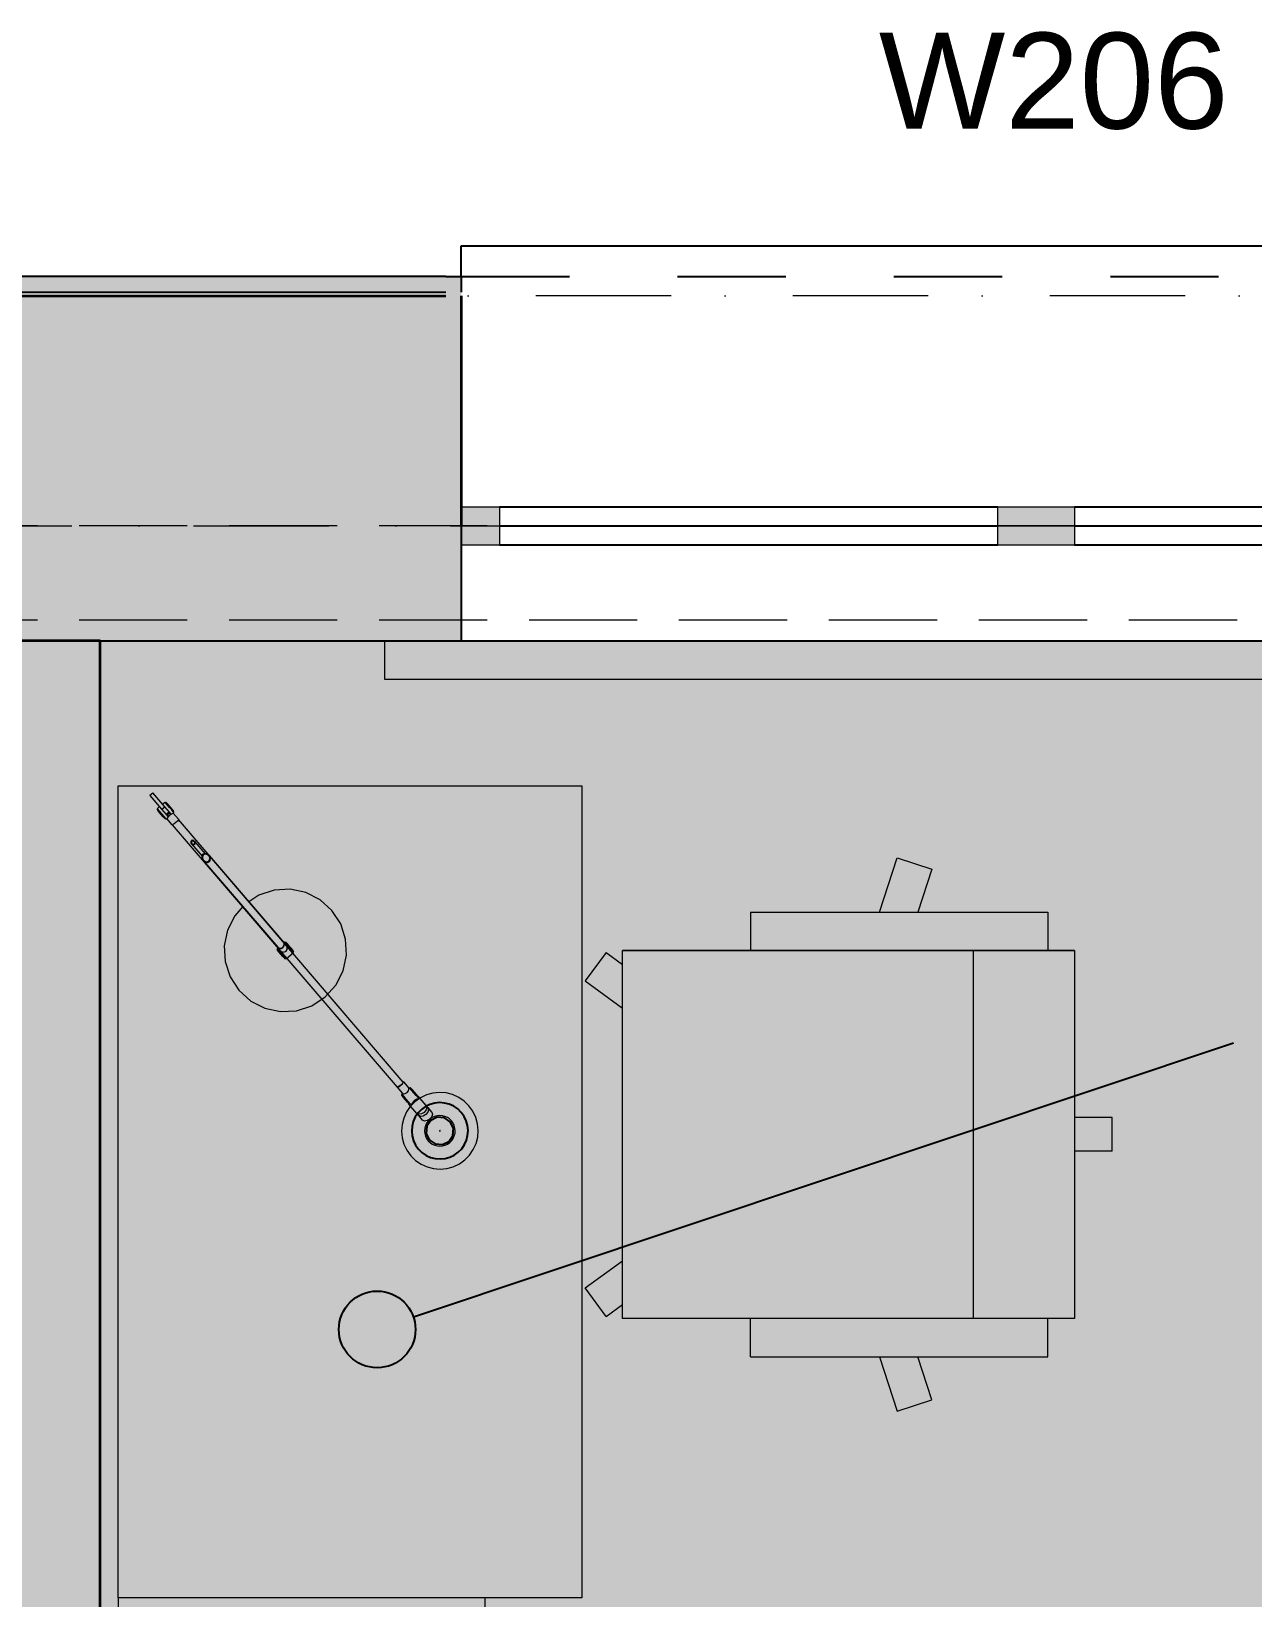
# Model space of a CAD drawing. Header units: millimetres. Extents: x -14278 to 97203, y -22378 to 34603.
# Drawn here: x 79927 to 81520, y 8414 to 10457 of the extents above; entities that cross this region are included whole.
import ezdxf
from ezdxf.enums import TextEntityAlignment as Align

# ---------------------------------------------------------------- set-up
doc = ezdxf.new("R2010")
doc.units = ezdxf.units.MM
doc.header["$MEASUREMENT"] = 0
for name, pattern in [('Dashed', [282.222223, 141.111112, -141.111112]), ('Dot & Dashed', [335.138881, 176.388884, -88.194442, 0, -70.555556]), ('Hidden Line', [195.611112, 141.111112, -54.5])]:
    doc.linetypes.add(name, pattern=pattern)
for name, color, linetype in [('A-Zz_20_10_90-T_TextWindow', 7, 'Continuous'), ('NewA-Ee_25_10-M_WallsExternal', 7, 'Continuous'), ('NewA-Ee_25_10-M_WallsInternal', 7, 'Continuous'), ('NewA-Ee_30_10-M_Roofs', 7, 'Continuous'), ('NewA-Ee_30_40-M_Floors', 7, 'Continuous'), ('NewA-Ee_40_20-M_GeneralFFAndEInternalFixed', 7, 'Continuous'), ('NewA-Ee_40_20-M_GeneralFFAndEInternalMovable', 7, 'Continuous'), ('NewA-SL-M_SpacesInternal', 7, 'Continuous'), ('NewA-Ss_30_25-M_CeilingAndSoffitSystems', 7, 'Continuous'), ('NewA-Zz_20_10_90-T_TextFFEInternal', 7, 'Continuous'), ('NewA-Zz_35_40_80-M_GridStructural', 7, 'Continuous'), ('NewA-Zz_50_90_00-M_GrossInternal', 7, 'Continuous'), ('NewA-Zz_60_50_90-P_VoidOpening', 7, 'Continuous')]:
    doc.layers.add(name, color=color, linetype=linetype)
doc.styles.add('GENERATED_STYLE_1', font='')
doc.styles.get('GENERATED_STYLE_1').set_extended_font_data('Arial')

# ---------------------------------------------------------------- blocks, each defined once
blk = doc.blocks.new('Slab_29_2', base_point=(87898, 1112.3))
at = {"layer": 'NewA-Ee_30_40-M_Floors', "linetype": 'Continuous', "lineweight": 13}
blk.add_hatch(color=254, dxfattribs=at).paths.add_polyline_path([(87898, 1112.3), (87898, 7409.5), (90347.7, 7409.5), (90347.7, 9661.5), (55798.3, 9661.5), (55798.3, 1112.3)])
at = {"layer": 'NewA-Ee_30_40-M_Floors', "color": 6, "linetype": 'Continuous', "lineweight": 13, "flags": 128}
blk.add_lwpolyline([(87898, 1112.3), (55798.3, 1112.3), (55798.3, 9661.5), (90347.7, 9661.5), (90347.7, 7409.5), (87898, 7409.5)], close=True, dxfattribs=at)
blk = doc.blocks.new('BEDROOM_213_35_2', base_point=(82303.9, 9126.8))
at = {"layer": 'NewA-SL-M_SpacesInternal', "color": 253, "linetype": 'Continuous', "lineweight": 13}
for p, q in [((80017.1, 9661.5), (80017.1, 5859.4)), ((83845, 9661.5), (80017.1, 9661.5))]:
    blk.add_line(p, q, dxfattribs=at)
at = {"layer": 'NewA-SL-M_SpacesInternal', "color": 5, "lineweight": 70, "style": 'GENERATED_STYLE_1'}
for tag, height, p in [('ROOM_NAME', 200, (82303.9, 9434.6)), ('ROOM_NUMBER', 150, (82303.9, 9131.8)), ('adj_text', 150, (82303.9, 8896.1))]:
    blk.add_attdef(tag, text='', height=height, dxfattribs=at).set_placement(p, align=Align.TOP_CENTER)
blk = doc.blocks.new('Slab_44_2', base_point=(80017.1, 9661.5))
at = {"layer": 'NewA-Ss_30_25-M_CeilingAndSoffitSystems', "linetype": 'Continuous', "lineweight": 0}
blk.add_hatch(color=255, dxfattribs=at).paths.add_polyline_path([(80017.1, 9661.5), (80017.1, 5658.2), (80843.6, 5658.2), (80843.6, 2707.2), (82077.4, 2707.2), (82077.4, 5658.2), (83845, 5658.2), (83845, 9661.5)])
at = {"layer": 'NewA-Ss_30_25-M_CeilingAndSoffitSystems', "color": 6, "linetype": 'Continuous', "lineweight": 13, "flags": 128}
blk.add_lwpolyline([(80017.1, 9661.5), (80017.1, 5658.2), (80843.6, 5658.2), (80843.6, 2707.2), (82077.4, 2707.2), (82077.4, 5658.2), (83845, 5658.2), (83845, 9661.5)], close=True, dxfattribs=at)
blk = doc.blocks.new('Double Window 19_2')
at = {"layer": 'NewA-Ee_25_10-M_WallsExternal', "linetype": 'Continuous', "lineweight": 13}
for points in [[(-750, 0), (-750, -50), (-700, -50), (-700, 0)], [(0, -50), (0, 0), (-50, 0), (-50, -50)], [(0, 0), (0, -50), (50, -50), (50, 0)], [(750, -50), (750, 0), (700, 0), (700, -50)]]:
    blk.add_hatch(color=104, dxfattribs=at).paths.add_polyline_path(points)
at = {"layer": 'NewA-Ee_25_10-M_WallsExternal', "linetype": 'Continuous'}
for p, q in [((-750, 300), (-750, 340)), ((-750, 340), (750, 340)), ((750, 340), (750, 300)), ((-700, 0), (-50, 0)), ((50, 0), (700, 0)), ((-750, -24.9), (-750, -50)), ((-700, -25), (-50, -25)), ((50, -25), (700, -25)), ((750, -24.9), (750, -50)), ((-50, -50), (-700, -50)), ((700, -50), (50, -50)), ((-750, -175.2), (750, -175.2))]:
    blk.add_line(p, q, dxfattribs=at)
at = {"layer": 'NewA-Ee_25_10-M_WallsExternal', "linetype": 'Dashed'}
blk.add_line((-750, 300), (750, 300), dxfattribs=at)
at = {"layer": 'NewA-Ee_25_10-M_WallsExternal', "color": 24, "linetype": 'Continuous', "lineweight": 13}
for p, q in [((-750, 0), (-700, 0)), ((-700, 0), (-700, -50)), ((-50, -50), (-50, 0)), ((-50, 0), (0, 0)), ((0, 0), (50, 0)), ((50, 0), (50, -50)), ((700, -50), (700, 0)), ((700, 0), (750, 0)), ((-700, -50), (-750, -50)), ((0, -50), (-50, -50)), ((50, -50), (0, -50)), ((750, -50), (700, -50))]:
    blk.add_line(p, q, dxfattribs=at)
at = {"layer": 'NewA-Ee_25_10-M_WallsExternal', "color": 92, "linetype": 'Continuous', "lineweight": 35}
for p, q in [((-750, 0), (-750, -24.9)), ((750, 0), (750, -24.9))]:
    blk.add_line(p, q, dxfattribs=at)
blk = doc.blocks.new('Wall_67_2', base_point=(55648, 9811.8))
at = {"layer": 'NewA-Ee_25_10-M_WallsExternal', "linetype": 'Continuous', "lineweight": 13}
for points in [[(79388.1, 10116.6), (80467.9, 10116.6), (80467.9, 10136.7), (79388.1, 10136.7)], [(80467.9, 10136.7), (80467.9, 9836.7), (80488, 9836.7), (80488, 10136.7)], [(79368, 9836.7), (79368, 9811.8), (80488, 9811.8), (80488, 9836.7), (80467.9, 9836.7), (80467.9, 10111.8), (79388.1, 10111.8), (79388.1, 9836.7)], [(79368, 9786.7), (79381, 9786.7), (79381, 9741.4), (80475, 9741.4), (80475, 9786.7), (80488, 9786.7), (80488, 9811.8), (79368, 9811.8)], [(80475, 9661.5), (80488, 9661.5), (80488, 9786.7), (80475, 9786.7)], [(79381, 9741.4), (79381, 9677.9), (80475, 9677.9), (80475, 9741.4)], [(80475, 9677.9), (79381, 9677.9), (79381, 9661.5), (80475, 9661.5)]]:
    blk.add_hatch(color=6, dxfattribs=at).paths.add_polyline_path(points)
at = {"layer": 'NewA-Ee_25_10-M_WallsExternal', "linetype": 'Continuous'}
for p, q in [((80467.9, 10136.7), (80488, 10136.7)), ((80488, 10136.7), (80488, 10116.6)), ((79388.1, 10116.6), (80467.9, 10116.6)), ((80488, 9811.8), (80488, 9786.7)), ((80488, 9786.7), (80488, 9741.4)), ((80488, 9741.4), (80488, 9677.9)), ((80488, 9677.9), (80488, 9661.5)), ((80475, 9661.5), (80488, 9661.5))]:
    blk.add_line(p, q, dxfattribs=at)
at = {"layer": 'NewA-Ee_25_10-M_WallsExternal', "color": 92, "linetype": 'Continuous', "lineweight": 35}
for p, q in [((79388.1, 10111.8), (80467.9, 10111.8)), ((80488, 10111.8), (80488, 9836.7)), ((80488, 9836.7), (80488, 9811.8))]:
    blk.add_line(p, q, dxfattribs=at)
at = {"layer": 'NewA-Ee_25_10-M_WallsExternal', "linetype": 'Continuous', "flags": 128}
for points in [[(80467.9, 10136.7), (79388.1, 10136.7)], [(79381, 9661.5), (80475, 9661.5)]]:
    blk.add_lwpolyline(points, dxfattribs=at)
at = {"layer": 'NewA-Ee_25_10-M_WallsExternal', "linetype": 'Continuous', "zscale": 1000}
blk.add_blockref('Double Window 19_2', (81238, 9836.7), dxfattribs=at)
blk = doc.blocks.new('Wall_76_2', base_point=(79867.1, 9661.5))
at = {"layer": 'NewA-Ee_25_10-M_WallsInternal', "linetype": 'Continuous', "lineweight": 13}
blk.add_hatch(color=6, dxfattribs=at).paths.add_polyline_path([(79867.1, 5859.4), (80017.1, 5859.4), (80017.1, 9661.5), (79867.1, 9661.5)])
at = {"layer": 'NewA-Ee_25_10-M_WallsInternal', "color": 92, "linetype": 'Continuous', "lineweight": 35, "flags": 128}
for points in [[(80017.1, 9661.5), (79867.1, 9661.5)], [(80017.1, 5859.4), (80017.1, 9661.5)]]:
    blk.add_lwpolyline(points, dxfattribs=at)
blk = doc.blocks.new('Morph_22_2', base_point=(55648, -5438.2))
at = {"layer": 'NewA-Ee_40_20-M_GeneralFFAndEInternalMovable', "linetype": 'Continuous'}
for p, q in [((80136.2, 9400.7), (80135.5, 9399.6)), ((80135.5, 9399.6), (80135.5, 9398.2)), ((80135.5, 9398.2), (80136.2, 9396.9)), ((80137.4, 9401.2), (80136.2, 9400.7)), ((80138.8, 9401), (80137.4, 9401.2)), ((80140, 9400.1), (80138.8, 9401)), ((80140.7, 9398.8), (80140, 9400.1)), ((80140.7, 9397.4), (80140.7, 9398.8)), ((80136.2, 9396.9), (80137.4, 9396)), ((80137.4, 9396), (80138.8, 9395.7)), ((80138.8, 9395.7), (80140, 9396.3)), ((80140, 9396.3), (80140.7, 9397.4)), ((80150.1, 9380.7), (80150, 9377.9)), ((80150, 9377.9), (80151.4, 9375.3)), ((80151.5, 9382.9), (80150.1, 9380.7)), ((80153.9, 9384), (80151.5, 9382.9)), ((80156.6, 9383.6), (80153.9, 9384)), ((80159, 9381.8), (80156.6, 9383.6)), ((80160.3, 9379.2), (80159, 9381.8)), ((80160.3, 9376.5), (80160.3, 9379.2)), ((80151.4, 9375.3), (80153.7, 9373.6)), ((80153.7, 9373.6), (80156.5, 9373.2)), ((80156.5, 9373.2), (80158.9, 9374.3)), ((80158.9, 9374.3), (80160.3, 9376.5)), ((80448.3, 9036.3), (80443, 9028.6)), ((80456.7, 9040.4), (80448.3, 9036.3)), ((80466, 9039.6), (80456.7, 9040.4)), ((80473.7, 9034.4), (80466, 9039.6)), ((80477.8, 9025.9), (80473.7, 9034.4)), ((80443, 9028.6), (80442.3, 9019.3)), ((80442.3, 9019.3), (80446.3, 9010.9)), ((80446.3, 9010.9), (80454, 9005.6)), ((80471.8, 9008.9), (80477, 9016.6)), ((80477, 9016.6), (80477.8, 9025.9)), ((80454, 9005.6), (80463.3, 9004.9)), ((80463.3, 9004.9), (80471.8, 9008.9))]:
    blk.add_line(p, q, dxfattribs=at)
at = {"layer": 'NewA-Ee_40_20-M_GeneralFFAndEInternalMovable', "color": 6, "linetype": 'Continuous', "lineweight": 13, "flags": 128}
for points in [[(80081.9, 9460.3), (80085.7, 9463.6)], [(80082, 9460.1), (80081.9, 9460.3)], [(80097.5, 9442), (80082, 9460.1)], [(80085.8, 9463.4), (80085.7, 9463.6)], [(80101.3, 9445.3), (80085.8, 9463.4)], [(80091.4, 9441.6), (80092.1, 9442.2)], [(80092.1, 9440.7), (80091.4, 9441.6)], [(80091.5, 9443), (80094.5, 9445.6)], [(80092.3, 9442), (80091.5, 9443)], [(80094.1, 9438.4), (80092.1, 9440.7)], [(80094.5, 9439.4), (80092.3, 9442)], [(80096.7, 9435.4), (80094.1, 9438.4)], [(80097.5, 9436), (80094.5, 9439.4)], [(80097.5, 9442), (80101.3, 9445.3)], [(80100.5, 9438.6), (80097.5, 9442)], [(80098.3, 9448.8), (80101.3, 9451.4)], [(80103.4, 9435.2), (80100.5, 9438.6)], [(80102.2, 9450.4), (80101.3, 9451.4)], [(80104.3, 9441.8), (80101.3, 9445.3)], [(80102, 9450.7), (80102.8, 9451.3)], [(80104.4, 9447.9), (80102.2, 9450.4)], [(80103.5, 9450.4), (80102.8, 9451.3)], [(80103.2, 9435.5), (80107, 9438.7)], [(80105.5, 9448.2), (80103.5, 9450.4)], [(80107.2, 9438.4), (80104.3, 9441.8)], [(80107.3, 9444.4), (80104.4, 9447.9)], [(80108.1, 9445.1), (80105.5, 9448.2)], [(80109.3, 9436), (80107.2, 9438.4)], [(80110.2, 9441.1), (80107.3, 9444.4)], [(80110.7, 9442.1), (80108.1, 9445.1)], [(80112.3, 9438.6), (80110.2, 9441.1)], [(80112.5, 9439.9), (80110.7, 9442.1)], [(80113, 9437.8), (80112.3, 9438.6)], [(80112.4, 9438.5), (80113.2, 9439.2)], [(80113.2, 9439.2), (80112.5, 9439.9)], [(80099.3, 9432.3), (80096.7, 9435.4)], [(80100.4, 9432.6), (80097.5, 9436)], [(80101.1, 9430.2), (80099.3, 9432.3)], [(80102.5, 9430.1), (80100.4, 9432.6)], [(80101.8, 9429.4), (80101.1, 9430.2)], [(80101.8, 9429.4), (80102.5, 9430.1)], [(80103.2, 9429.3), (80102.5, 9430.1)], [(80103.2, 9429.3), (80104.3, 9430.2)], [(80105.5, 9432.8), (80103.4, 9435.2)], [(80103.9, 9434.7), (80105.4, 9436.7)], [(80110.8, 9421.9), (80103.9, 9430)], [(80105.7, 9436.4), (80104.1, 9434.3)], [(80104.5, 9430.5), (80104.3, 9430.4)], [(80105.6, 9432.2), (80104.5, 9430.5)], [(80104.6, 9433.8), (80106.1, 9435.9)], [(80105.4, 9436.7), (80107.7, 9437.9)], [(80107.1, 9433.8), (80105.5, 9432.8)], [(80105.8, 9432.4), (80105.5, 9432.8)], [(80107.5, 9434.2), (80105.6, 9432.2)], [(80107.9, 9437.6), (80105.7, 9436.4)], [(80106.1, 9435.9), (80108.4, 9437.1)], [(80109.8, 9435.8), (80107.5, 9434.2)], [(80109.3, 9436), (80108.1, 9434.6)], [(80109.6, 9435.6), (80109.3, 9436)], [(80111.7, 9436.7), (80109.8, 9435.8)], [(80111.7, 9422), (80110.8, 9421.9)], [(80404.6, 9079.7), (80111.5, 9421.9)], [(80111.8, 9436.9), (80111.7, 9436.7)], [(80113.5, 9423), (80111.7, 9422)], [(80112, 9436.8), (80113, 9437.8)], [(80119.2, 9429.1), (80112.3, 9437.1)], [(80115.7, 9424.7), (80113.5, 9423)], [(80117.7, 9426.6), (80115.7, 9424.7)], [(80119, 9428.2), (80117.7, 9426.6)], [(80119.2, 9429.1), (80119, 9428.2)], [(80412.2, 9086.2), (80119, 9428.5)], [(80140, 9400.1), (80153.9, 9384)], [(80136.2, 9396.9), (80150.1, 9380.7)], [(80159, 9381.8), (80256.1, 9268.5)], [(80151.4, 9375.3), (80248.5, 9262)], [(80203.1, 9315), (80192.5, 9303.2), (80183.1, 9284.5), (80178.7, 9264.1), (80179.9, 9243.3), (80186.3, 9223.4), (80197.7, 9205.9), (80213.3, 9191.9), (80231.9, 9182.5), (80252.3, 9178.2), (80273.2, 9179.3), (80293, 9185.8), (80310.5, 9197.2), (80324.5, 9212.7), (80334, 9231.3), (80338.3, 9251.8), (80337.1, 9272.6), (80330.7, 9292.5), (80319.3, 9310), (80303.7, 9323.9), (80285.1, 9333.4), (80264.7, 9337.7), (80243.8, 9336.6), (80224, 9330.1), (80210.7, 9321.5)], [(80247.4, 9263.2), (80248.1, 9261.7)], [(80247.6, 9259.1), (80248.4, 9259.8)], [(80248.3, 9258.3), (80247.6, 9259.1)], [(80247.7, 9260.5), (80248.5, 9261.2)], [(80248.5, 9259.6), (80247.7, 9260.5)], [(80248.1, 9261.7), (80251.5, 9257.6)], [(80248.1, 9261.7), (80250.2, 9260.3)], [(80250.2, 9256.1), (80248.3, 9258.3)], [(80248.5, 9262), (80250.4, 9260.8)], [(80250.6, 9257.1), (80248.5, 9259.6)], [(80250.2, 9260.3), (80252.9, 9260.3)], [(80252.8, 9253.1), (80250.2, 9256.1)], [(80250.4, 9260.8), (80252.8, 9260.7)], [(80253.6, 9253.7), (80250.6, 9257.1)], [(80251.5, 9257.6), (80253.8, 9256.1)], [(80252.8, 9260.7), (80255.1, 9261.9)], [(80252.9, 9260.3), (80255.4, 9261.6)], [(80253.8, 9256.1), (80255.7, 9255.9)], [(80256.4, 9268.8), (80255, 9269.7)], [(80255.1, 9261.9), (80256.6, 9264)], [(80255.4, 9261.6), (80257.1, 9263.9)], [(80257, 9266.4), (80256.1, 9268.5)], [(80256.3, 9255.8), (80256.7, 9255.8)], [(80256.4, 9268.8), (80259.9, 9264.8)], [(80257.4, 9266.5), (80256.4, 9268.8)], [(80256.6, 9264), (80257, 9266.4)], [(80256.7, 9255.8), (80259.4, 9256.9)], [(80256.8, 9268.4), (80257.6, 9269)], [(80257.1, 9263.9), (80257.4, 9266.5)], [(80258.4, 9268.1), (80257.6, 9269)], [(80258.2, 9268.2), (80259, 9268.9)], [(80260.5, 9265.6), (80258.4, 9268.1)], [(80259.7, 9268.1), (80259, 9268.9)], [(80259.4, 9256.9), (80260.9, 9259.3)], [(80259.4, 9246.9), (80269.3, 9255.3)], [(80261.6, 9265.9), (80259.7, 9268.1)], [(80261, 9262.3), (80259.9, 9264.8)], [(80263.4, 9262.2), (80260.5, 9265.6)], [(80260.9, 9259.3), (80260.9, 9259.8)], [(80261, 9260.4), (80261, 9262.3)], [(80264.2, 9262.8), (80261.6, 9265.9)], [(80266.4, 9258.8), (80263.4, 9262.2)], [(80266.8, 9259.8), (80264.2, 9262.8)], [(80268.5, 9256.3), (80266.4, 9258.8)], [(80268.7, 9257.6), (80266.8, 9259.8)], [(80269.3, 9255.3), (80268.5, 9256.3)], [(80268.6, 9256.1), (80269.4, 9256.7)], [(80269.4, 9256.7), (80268.7, 9257.6)], [(80255.4, 9250), (80252.8, 9253.1)], [(80256.5, 9250.3), (80253.6, 9253.7)], [(80257.3, 9247.8), (80255.4, 9250)], [(80258.6, 9247.8), (80256.5, 9250.3)], [(80258, 9247), (80257.3, 9247.8)], [(80258, 9247), (80258.8, 9247.6)], [(80259.4, 9246.9), (80258.6, 9247.8)], [(80404.3, 9080), (80404.2, 9079.4)], [(80404.2, 9079.4), (80411.2, 9071.2)], [(80404.2, 9079.4), (80405.1, 9079.4)], [(80405.4, 9079.8), (80404.6, 9079.7)], [(80405.1, 9079.4), (80406.9, 9080.5)], [(80407, 9080.7), (80405.4, 9079.8)], [(80406.9, 9080.5), (80409.1, 9082.1)], [(80409, 9082.2), (80407, 9080.7)], [(80410.8, 9083.9), (80409, 9082.2)], [(80409.1, 9082.1), (80411.1, 9084)], [(80410.3, 9070.7), (80411.1, 9071.3)], [(80411.1, 9069.8), (80410.3, 9070.7)], [(80412, 9085.4), (80410.8, 9083.9)], [(80411.1, 9084), (80412.3, 9085.6)], [(80411.2, 9071.2), (80412.4, 9070.9)], [(80412.6, 9086.5), (80411.9, 9086.5)], [(80412.2, 9086.2), (80412, 9085.4)], [(80412.3, 9085.6), (80412.6, 9086.5)], [(80412.4, 9070.9), (80412.5, 9071), (80414.8, 9071.3)], [(80412.6, 9086.5), (80419.6, 9078.3)], [(80414.8, 9071.3), (80417.3, 9072.5)], [(80417.3, 9072.5), (80419, 9074.8)], [(80419, 9074.8), (80419.6, 9077), (80419.6, 9077.1)], [(80419.5, 9078.5), (80420.2, 9079.1)], [(80419.6, 9077.1), (80419.6, 9078.3)], [(80421, 9078.2), (80420.2, 9079.1)], [(80420.9, 9078.4), (80421.6, 9079)], [(80423.1, 9075.7), (80421, 9078.2)], [(80422.3, 9078.2), (80421.6, 9079)], [(80424.2, 9076), (80422.3, 9078.2)], [(80426.1, 9072.3), (80423.1, 9075.7)], [(80426.8, 9072.9), (80424.2, 9076)], [(80429, 9068.9), (80426.1, 9072.3)], [(80429.4, 9069.9), (80426.8, 9072.9)], [(80410.2, 9069.3), (80411, 9069.9)], [(80410.9, 9068.5), (80410.2, 9069.3)], [(80412.8, 9066.2), (80410.9, 9068.5)], [(80413.3, 9067.3), (80411.1, 9069.8)], [(80415.4, 9063.2), (80412.8, 9066.2)], [(80416.2, 9063.8), (80413.3, 9067.3)], [(80418, 9060.2), (80415.4, 9063.2)], [(80419.1, 9060.4), (80416.2, 9063.8)], [(80419.9, 9057.9), (80418, 9060.2)], [(80419.5, 9057.6), (80418.9, 9059.1)], [(80421.3, 9057.9), (80419.1, 9060.4)], [(80430, 9045.4), (80419.5, 9057.6)], [(80420.5, 9057.3), (80419.5, 9057.6)], [(80420.6, 9057.1), (80419.9, 9057.9)], [(80420.6, 9057.1), (80421.4, 9057.8)], [(80421.6, 9056.9), (80420.7, 9057.2)], [(80422.1, 9057), (80421.3, 9057.9)], [(80421.9, 9057.2), (80421.6, 9056.9)], [(80422.1, 9057), (80423.1, 9057.9)], [(80423.9, 9058.7), (80423.3, 9058.3)], [(80426.5, 9061.8), (80423.9, 9058.7)], [(80429.9, 9063.9), (80426.5, 9061.8)], [(80431.1, 9066.4), (80429, 9068.9)], [(80431.3, 9067.7), (80429.4, 9069.9)], [(80430.5, 9064.5), (80429.9, 9063.9)], [(80430.3, 9068.9), (80431.7, 9068)], [(80430.9, 9064.6), (80431.9, 9065.5)], [(80431.9, 9065.5), (80431.1, 9066.4)], [(80432, 9066.9), (80431.3, 9067.7)], [(80431.3, 9066.2), (80432, 9066.9)], [(80442.2, 9055.8), (80431.7, 9068)], [(80431.7, 9068), (80431.9, 9067.1)], [(80432.1, 9065.9), (80431.8, 9065.6)], [(80431.9, 9066.8), (80432.1, 9065.9)], [(80443, 9053.2), (80442, 9049.8)], [(80442.2, 9055.8), (80443, 9053.2)], [(80444.5, 9052.7), (80442.4, 9055.2)], [(80444.1, 9053.2), (80444.6, 9052.9)], [(80444.5, 9052.7), (80445.3, 9050.2)], [(80445.5, 9050.3), (80444.5, 9046.9)], [(80449.6, 9047.1), (80444.6, 9052.9)], [(80444.6, 9052.9), (80445.5, 9050.3)], [(80432.5, 9044.2), (80430, 9045.4)], [(80432.7, 9042.7), (80430.6, 9045.1)], [(80432.5, 9042.5), (80432.3, 9043.1)], [(80435.9, 9044.6), (80432.5, 9044.2)], [(80437.5, 9036.7), (80432.5, 9042.5)], [(80435, 9041.2), (80432.5, 9042.5)], [(80435.1, 9041.4), (80432.7, 9042.7)], [(80438.4, 9041.7), (80435, 9041.2)], [(80438.4, 9041.9), (80435.1, 9041.4)], [(80439.4, 9046.7), (80435.9, 9044.6)], [(80440, 9035.4), (80437.5, 9036.7)], [(80441.8, 9043.9), (80438.4, 9041.9)], [(80441.9, 9043.8), (80438.4, 9041.7)], [(80442, 9049.8), (80439.4, 9046.7)], [(80443.4, 9035.9), (80440, 9035.4)], [(80444.3, 9046.9), (80441.8, 9043.9)], [(80444.5, 9046.9), (80441.9, 9043.8)], [(80446.9, 9038), (80443.4, 9035.9)], [(80445.3, 9050.2), (80444.3, 9046.9)], [(80449.5, 9041.1), (80446.9, 9038)], [(80450.5, 9044.4), (80449.5, 9041.1)], [(80449.6, 9047.1), (80450.5, 9044.4)], [(80459.8, 9022.9), (80459.7, 9022.8)], [(80459.7, 9022.8), (80459.7, 9022.6)], [(80459.7, 9022.6), (80459.8, 9022.4)], [(80460, 9023), (80459.8, 9022.9)], [(80459.8, 9022.4), (80459.9, 9022.3)], [(80459.9, 9022.3), (80460.1, 9022.3)], [(80460.2, 9023), (80460, 9023)], [(80460.1, 9022.3), (80460.3, 9022.4)], [(80460.3, 9022.9), (80460.2, 9023)], [(80460.4, 9022.7), (80460.3, 9022.9)], [(80460.3, 9022.4), (80460.4, 9022.5)], [(80460.4, 9022.5), (80460.4, 9022.7)]]:
    blk.add_lwpolyline(points, dxfattribs=at)
for points in [[(80413.2, 9005.1), (80417, 8997.2), (80422.1, 8990.1), (80428.3, 8984), (80435.5, 8979.1), (80443.4, 8975.5), (80451.9, 8973.3), (80460.5, 8972.6), (80469.2, 8973.5), (80477.6, 8975.8), (80485.5, 8979.6), (80492.6, 8984.7), (80498.7, 8990.9), (80503.6, 8998.1), (80507.2, 9006), (80509.4, 9014.5), (80510, 9023.1), (80509.2, 9031.8), (80506.8, 9040.2), (80503.1, 9048.1), (80498, 9055.2), (80491.8, 9061.3), (80484.6, 9066.2), (80476.7, 9069.8), (80468.2, 9072), (80459.5, 9072.6), (80450.9, 9071.8), (80442.5, 9069.4), (80434.6, 9065.7), (80427.5, 9060.6), (80421.4, 9054.4), (80416.5, 9047.2), (80412.9, 9039.3), (80410.7, 9030.8), (80410, 9022.1), (80410.9, 9013.5)], [(80444.9, 9009.6), (80447.3, 9007.2), (80450.2, 9005.2), (80453.4, 9003.8), (80456.8, 9002.9), (80460.2, 9002.6), (80463.7, 9003), (80467.1, 9003.9), (80470.2, 9005.4), (80473.1, 9007.5), (80475.5, 9009.9), (80477.5, 9012.8), (80478.9, 9016), (80479.8, 9019.4), (80480, 9022.8), (80479.7, 9026.3), (80478.8, 9029.7), (80477.3, 9032.8), (80475.2, 9035.7), (80472.7, 9038.1), (80469.9, 9040.1), (80466.7, 9041.5), (80463.3, 9042.4), (80459.8, 9042.6), (80456.4, 9042.3), (80453, 9041.4), (80449.9, 9039.9), (80447, 9037.8), (80444.6, 9035.3), (80442.6, 9032.5), (80441.2, 9029.3), (80440.3, 9025.9), (80440, 9022.4), (80440.4, 9019), (80441.3, 9015.6), (80442.8, 9012.5)]]:
    blk.add_lwpolyline(points, close=True, dxfattribs=at)
at = {"layer": 'NewA-Ee_40_20-M_GeneralFFAndEInternalMovable', "linetype": 'Continuous', "flags": 128}
blk.add_lwpolyline([(80423.3, 9022.3), (80423.9, 9015.9), (80425.6, 9009.7), (80428.4, 9003.9), (80432.1, 8998.7), (80436.7, 8994.2), (80442, 8990.6), (80447.8, 8988), (80454, 8986.4), (80460.4, 8985.9), (80466.8, 8986.5), (80473, 8988.2), (80478.8, 8991), (80484, 8994.7), (80488.5, 8999.3), (80492.1, 9004.6), (80494.7, 9010.4), (80496.3, 9016.6), (80496.8, 9023), (80496.2, 9029.4), (80494.5, 9035.6), (80491.7, 9041.4), (80488, 9046.6), (80483.4, 9051.1), (80478.1, 9054.7), (80472.3, 9057.3), (80466.1, 9058.9), (80459.7, 9059.4), (80453.3, 9058.8), (80447.1, 9057.1), (80441.3, 9054.3), (80436.1, 9050.6), (80431.6, 9046), (80428, 9040.7), (80425.4, 9034.9), (80423.8, 9028.7)], close=True, dxfattribs=at)
blk = doc.blocks.new('Standard grid marker_2')
at = {"layer": 'NewA-Zz_35_40_80-M_GridStructural', "color": 6, "linetype": 'Dot & Dashed', "lineweight": 13}
blk.add_line((1000, 0), (40175.6, 0), dxfattribs=at)
at = {"layer": 'NewA-Zz_35_40_80-M_GridStructural', "style": 'GENERATED_STYLE_1'}
blk.add_attdef('AC_MarkerText_1', text='', height=250, dxfattribs=at).set_placement((41425.6, 14.3), align=Align.MIDDLE_CENTER)
blk = doc.blocks.new('Standard grid marker_4')
at = {"layer": 'NewA-Zz_35_40_80-M_GridStructural', "color": 6, "linetype": 'Dot & Dashed', "lineweight": 13}
blk.add_line((1000, 0), (40175.6, 0), dxfattribs=at)
blk = doc.blocks.new('Venetian Blind 19')
at = {"layer": 'NewA-Ee_40_20-M_GeneralFFAndEInternalFixed', "color": 1, "linetype": 'Continuous', "lineweight": 18}
for p, q in [((1700, 50), (0, 50)), ((0, 50), (0, 0)), ((1700, 0), (1700, 50)), ((0, 0), (1700, 0))]:
    blk.add_line(p, q, dxfattribs=at)
blk = doc.blocks.new('Office Desk Rect 19')
at = {"layer": 'NewA-Ee_40_20-M_GeneralFFAndEInternalMovable', "color": 1, "linetype": 'Continuous', "lineweight": 18}
for p, q in [((1058.8625, 604.8375), (0, 604.8375)), ((0, 604.8375), (0, 0)), ((1058.8625, 0), (1058.8625, 604.8375)), ((0, 0), (1058.8625, 0))]:
    blk.add_line(p, q, dxfattribs=at)
blk = doc.blocks.new('Office Chair 04 19')
at = {"layer": 'NewA-Ee_40_20-M_GeneralFFAndEInternalMovable', "color": 1, "linetype": 'Continuous', "lineweight": 18}
for p, q in [((335.5, 682), (335.5, 632.6)), ((335.5, 682), (379.5, 682)), ((379.5, 682), (379.5, 632.6)), ((597.6, 632.6), (117.3, 632.6)), ((117.3, 632.6), (117.3, 43.3)), ((117.3, 632.6), (117.3, 43.3)), ((597.6, 632.6), (597.6, 43.3)), ((597.6, 43.3), (597.6, 632.6)), ((597.6, 632.6), (597.6, 43.3)), ((67.3, 210.1), (67.3, 598.2)), ((67.3, 598.2), (117.3, 598.2)), ((647.6, 598.2), (597.6, 598.2)), ((647.6, 210.1), (647.6, 598.2)), ((117.3, 501), (597.6, 501)), ((-3.2, 401.5), (11.5, 446.7)), ((11.5, 446.7), (67.3, 428.6)), ((703.4, 446.7), (647.6, 428.6)), ((718.1, 401.5), (703.4, 446.7)), ((67.3, 378.6), (-3.2, 401.5)), ((647.6, 378.6), (718.1, 401.5)), ((67.3, 210.1), (117.3, 210.1)), ((67.3, 210.1), (117.3, 210.1)), ((647.6, 210.1), (597.6, 210.1)), ((647.6, 210.1), (597.6, 210.1)), ((117.3, 43.3), (597.6, 43.3)), ((119.9, 21.7), (135.6, 43.3)), ((157.3, -5.4), (192.7, 43.3)), ((557.7, -5.4), (522.2, 43.3)), ((595, 21.7), (579.3, 43.3)), ((119.9, 21.7), (157.3, -5.4)), ((595, 21.7), (557.7, -5.4))]:
    blk.add_line(p, q, dxfattribs=at)
blk = doc.blocks.new('Credenza 19_2')
at = {"layer": 'NewA-Ee_40_20-M_GeneralFFAndEInternalMovable', "color": 1, "linetype": 'Continuous', "lineweight": 18}
for p, q in [((700, 478.4), (0, 478.4)), ((0, 478.4), (0, 0)), ((700, 0), (700, 478.4)), ((0, 0), (700, 0))]:
    blk.add_line(p, q, dxfattribs=at)
blk = doc.blocks.new('Beam_12_2', base_point=(90498, 1111.8))
at = {"layer": 'NewA-Ee_30_10-M_Roofs', "color": 6, "linetype": 'Hidden Line', "lineweight": 13}
blk.add_line((90498, 9811.8), (55648, 9811.8), dxfattribs=at)
blk = doc.blocks.new('Line_90_2', base_point=(81495.4, 9136.9))
at = {"layer": 'NewA-Zz_20_10_90-T_TextFFEInternal', "linetype": 'Continuous'}
blk.add_hatch(color=256, dxfattribs=at).paths.add_polyline_path([(80428.3, 8763.6), (80424.5, 8782.8), (80413.6, 8799), (80397.4, 8809.8), (80378.3, 8813.6), (80359.2, 8809.8), (80342.9, 8799), (80332.1, 8782.8), (80328.3, 8763.6), (80332.1, 8744.5), (80342.9, 8728.3), (80359.2, 8717.4), (80378.3, 8713.6), (80397.4, 8717.4), (80413.6, 8728.3), (80424.5, 8744.5)])
blk.add_line((81495.4, 9136.9), (80425.7, 8779.5), dxfattribs=at)
blk.add_circle((80378.3, 8763.6), 50, dxfattribs=at)
blk = doc.blocks.new('Label_150_2', base_point=(80835.8, 10533.4))
at = {"layer": 'A-Zz_20_10_90-T_TextWindow', "insert": (81260.8, 10454.8), "char_height": 125, "attachment_point": 2, "style": 'GENERATED_STYLE_1'}
blk.add_mtext('\\fArial|b0|i0|c0|p34;W206\\fArial|b0|i0|c0|p34;\\fArial|b0|i0|c0|p34;\\fArial|b0|i0|c0|p34;\\fArial|b0|i0|c0|p34;\\fArial|b0|i0|c0|p34;\\fArial|b0|i0|c0|p34;\\fArial|b0|i0|c0|p34;\\fArial|b0|i0|c0|p34;\\fArial|b0|i0|c0|p34;\\fArial|b0|i0|c0|p34;\\fArial|b0|i0|c0|p34;\\fArial|b0|i0|c0|p34;\\fArial|b0|i0|c0|p34;\\fArial|b0|i0|c0|p34;\\fArial|b0|i0|c0|p34;\\fArial|b0|i0|c0|p34;\\fArial|b0|i0|c0|p34;\\fArial|b0|i0|c0|p34;\\fArial|b0|i0|c0|p34;\\fArial|b0|i0|c0|p34;\\fArial|b0|i0|c0|p34;\\fArial|b0|i0|c0|p34;\\fArial|b0|i0|c0|p34;\\fArial|b0|i0|c0|p34;\\fArial|b0|i0|c0|p34;\\fArial|b0|i0|c0|p34;\\fArial|b0|i0|c0|p34;\\fArial|b0|i0|c0|p34;\\fArial|b0|i0|c0|p34;}', dxfattribs=at)
blk = doc.blocks.new('Beam_14_2', base_point=(90498, 988.5))
at = {"layer": 'NewA-Zz_60_50_90-P_VoidOpening', "color": 6, "linetype": 'Hidden Line', "lineweight": 13}
blk.add_line((90498, 9688.5), (55648, 9688.5), dxfattribs=at)

msp = doc.modelspace()

# ---------------------------------------------------------------- hatches: boundary and pattern name
at = {"layer": 'NewA-Zz_50_90_00-M_GrossInternal', "linetype": 'Continuous', "lineweight": 140}
msp.add_hatch(color=1, dxfattribs=at).paths.add_polyline_path([(55798.3, 9661.5), (90347.7, 9661.5), (90347.7, 1262.1), (61147.7, 1262.1), (61147.7, -3287.9), (57698.3, -3287.9), (57698.3, 1262.1), (55798.3, 1262.1)])

# ---------------------------------------------------------------- linework, layer by layer
at = {"layer": 'NewA-Zz_50_90_00-M_GrossInternal', "linetype": 'Continuous', "flags": 128}
msp.add_lwpolyline([(55798.3, 9661.5), (90347.7, 9661.5), (90347.7, 1262.1), (61147.7, 1262.1), (61147.7, -3287.9), (57698.3, -3287.9), (57698.3, 1262.1), (55798.3, 1262.1)], close=True, dxfattribs=at)

# ---------------------------------------------------------------- block references
at = {"layer": 'A-Zz_20_10_90-T_TextWindow', "color": 6, "linetype": 'Continuous', "lineweight": 13}
msp.add_blockref('Label_150_2', (80835.8, 10533.4), dxfattribs=at)
at = {"layer": 'NewA-Ee_25_10-M_WallsExternal', "color": 92, "lineweight": 35}
msp.add_blockref('Wall_67_2', (55648, 9811.8), dxfattribs=at)
at = {"layer": 'NewA-Ee_25_10-M_WallsInternal', "color": 92, "lineweight": 35}
msp.add_blockref('Wall_76_2', (79867.1, 9661.5), dxfattribs=at)
at = {"layer": 'NewA-Ee_30_10-M_Roofs', "color": 6, "lineweight": 13}
msp.add_blockref('Beam_12_2', (90498, 1111.8), dxfattribs=at)
at = {"layer": 'NewA-Ee_30_40-M_Floors', "color": 6, "linetype": 'Continuous', "lineweight": 13}
msp.add_blockref('Slab_29_2', (87898, 1112.3), dxfattribs=at)
at = {"layer": 'NewA-Ee_40_20-M_GeneralFFAndEInternalFixed', "color": 6, "linetype": 'Continuous', "lineweight": 13, "zscale": 1000}
msp.add_blockref('Venetian Blind 19', (80388, 9611.5), dxfattribs=at)
at = {"layer": 'NewA-Ee_40_20-M_GeneralFFAndEInternalMovable', "color": 6, "linetype": 'Continuous', "lineweight": 13, "xscale": -1, "zscale": 1000}
for name, p, rotation in [('Office Desk Rect 19', (80645.4, 9472.6), 90), ('Office Chair 04 19', (80655.1, 8660.4), 270)]:
    msp.add_blockref(name, p, dxfattribs=dict(at, rotation=rotation))
at = {"layer": 'NewA-Ee_40_20-M_GeneralFFAndEInternalMovable', "linetype": 'Continuous', "lineweight": 0}
msp.add_blockref('Morph_22_2', (55648, -5438.2), dxfattribs=at)
at = {"layer": 'NewA-Ee_40_20-M_GeneralFFAndEInternalMovable', "color": 6, "linetype": 'Continuous', "lineweight": 13, "zscale": 1000, "rotation": 90}
msp.add_blockref('Credenza 19_2', (80519, 7713.7), dxfattribs=at)
at = {"layer": 'NewA-SL-M_SpacesInternal', "linetype": 'Continuous'}
msp.add_blockref('BEDROOM_213_35_2', (82303.9, 9126.8), dxfattribs=at)
at = {"layer": 'NewA-Ss_30_25-M_CeilingAndSoffitSystems', "color": 6, "linetype": 'Continuous', "lineweight": 13}
msp.add_blockref('Slab_44_2', (80017.1, 9661.5), dxfattribs=at)
at = {"layer": 'NewA-Zz_20_10_90-T_TextFFEInternal', "linetype": 'Continuous'}
msp.add_blockref('Line_90_2', (81495.4, 9136.9), dxfattribs=at)
at = {"layer": 'NewA-Zz_35_40_80-M_GridStructural', "color": 1, "linetype": 'Continuous', "lineweight": 18, "zscale": 1000, "rotation": 180}
msp.add_blockref('Standard grid marker_4', (95171.3, 10111.8), dxfattribs=at)
at = {"layer": 'NewA-Zz_35_40_80-M_GridStructural', "color": 1, "linetype": 'Continuous', "lineweight": 18, "zscale": 1000}
msp.add_blockref('Standard grid marker_2', (53995.7, 9811.8), dxfattribs=at)
at = {"layer": 'NewA-Zz_60_50_90-P_VoidOpening', "color": 6, "lineweight": 13}
msp.add_blockref('Beam_14_2', (90498, 988.5), dxfattribs=at)

doc.saveas('drawing.dxf')
